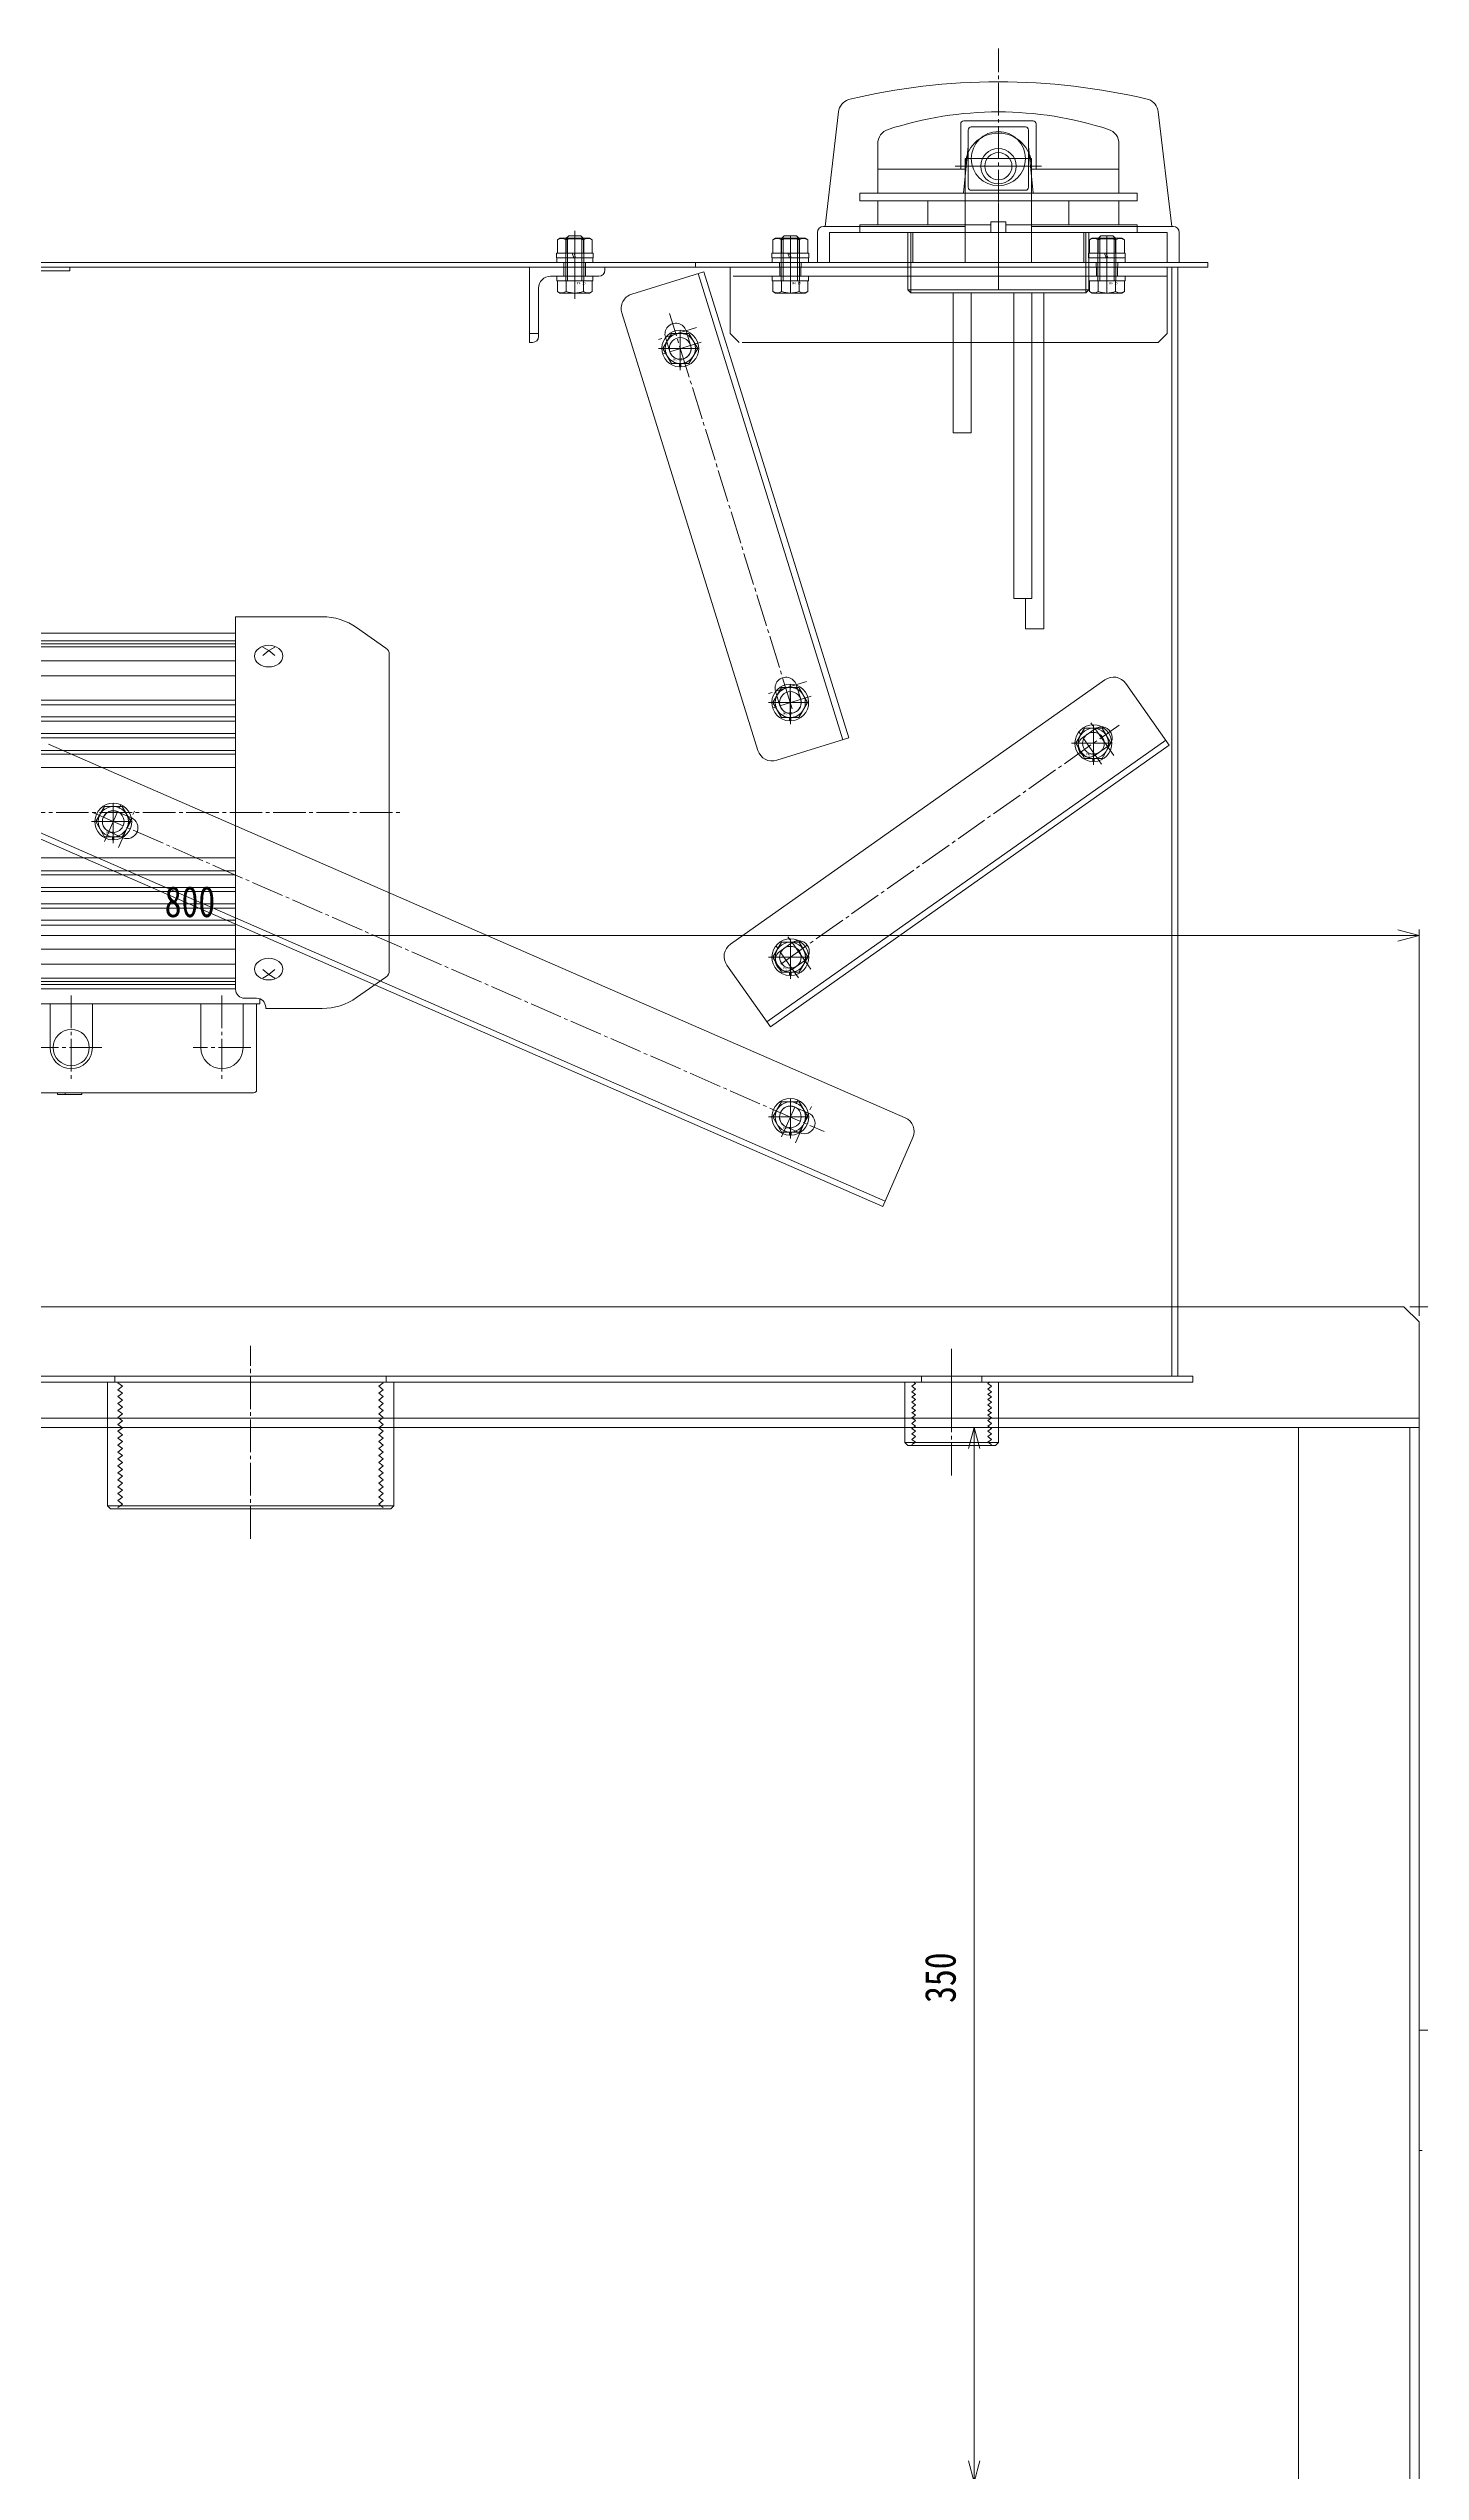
# Model space of a CAD drawing. Units: millimetres at full size. Extents: x -5218 to 5218, y -4308 to 3712.
# Drawn here: x -3867 to -3412, y -2407 to -1603 of the extents above; entities that cross this region are included whole.
import ezdxf
from ezdxf.enums import TextEntityAlignment as Align

# ---------------------------------------------------------------- set-up
doc = ezdxf.new("R2010")
doc.units = ezdxf.units.MM
doc.header["$LTSCALE"] = 1.2
doc.linetypes.add('CHAIN2', pattern=[12, 9, -1, 1, -1])
for name, color, linetype, lineweight in [('0-1_01_外形線', 134, 'Continuous', 9), ('0-2_03_かくれ線', 5, 'Continuous', 9), ('0-3_04_中心線', 4, 'CHAIN2', 9), ('0-4_02_細線', 6, 'Continuous', 9), ('0-7_0', 134, 'Continuous', 9), ('0-C_07_寸法線', 3, 'Continuous', 9)]:
    doc.layers.add(name, color=color, linetype=linetype, lineweight=lineweight)
doc.styles.add('ＭＳ ゴシック', font='')
doc.styles.get('ＭＳ ゴシック').set_extended_font_data('MS Gothic')

# ---------------------------------------------------------------- blocks, each defined once
blk = doc.blocks.new('GM-SHYF-RH 0.4kW、1／160、＊＊V、60Hza')
at = {"layer": '0-1_01_外形線'}
for p, q in [((60, 72), (-105, 72)), ((60, 71), (-105, 71)), ((-84, 65.886), (-86.5, 64.443)), ((-86.5, 61.556), (-86.5, 64.443)), ((-84, 65.886), (-81.5, 64.443)), ((-81.5, 64.443), (-81.5, 61.556)), ((40, 65.886), (37.5, 64.443)), ((37.5, 61.556), (37.5, 64.443)), ((40, 65.886), (42.5, 64.443)), ((42.5, 64.443), (42.5, 61.556)), ((-117, 60), (-117, -92)), ((-116, 60), (-116, -92)), ((-84, 60.113), (-86.5, 61.556)), ((-81.5, 61.556), (-84, 60.113)), ((-68.094, 62.5), (24.094, 62.5)), ((24.094, 60.5), (-68.094, 60.5)), ((40, 60.113), (37.5, 61.556)), ((42.5, 61.556), (40, 60.113)), ((71, -92), (71, 60)), ((72, -92), (72, 60)), ((-242.5, 49), (-271.194, 49)), ((-242.5, -16), (-242.5, 49)), ((-282.665, 45.383), (-292.391, 38.573)), ((-242.5, 43.5), (-145.5, 43.5)), ((-242.5, 41), (-145.5, 41)), ((-175.5, 43.5), (-145.5, 43.5)), ((-145.5, 43.483), (-119.948, 43.937)), ((-145.5, -16), (-145.5, 43.5)), ((-145.5, 43.5), (-145.5, -16)), ((-139.5, 39.5), (-139.5, 40.5)), ((-128.5, -72.739), (-128.5, 40.739)), ((-293.5, -16), (-293.5, 36.443)), ((-255.5, 38.916), (-253.5, 37.74)), ((-253.5, 37.74), (-255.5, 36.088)), ((-242.5, 40), (-145.5, 40)), ((-242.5, 39), (-145.5, 39)), ((-242.5, 34.316), (-145.5, 34.316)), ((-139.5, 39.5), (-139.5, 39.096)), ((-136.5, 36.096), (-131.5, 36.096)), ((-117, 19.446), (-117, 33.227)), ((-107.5, -64.322), (-107.5, 32.322)), ((-105.5, 32.322), (-105.5, -64.322)), ((60.5, -64.322), (60.5, 32.322)), ((62.5, 32.322), (62.5, -64.322)), ((-242.5, 29.366), (-145.5, 29.366)), ((-139.5, 26.185), (-139.5, -16)), ((-136.5, 29.185), (-131.5, 29.185)), ((-242.5, 21.319), (-145.5, 21.319)), ((-242.5, 19.715), (-145.5, 19.715)), ((-136.5, 23.001), (-131.5, 23.001)), ((5, 16.77), (5, 20.8)), ((-242.5, 15.751), (-145.5, 15.751)), ((-242.5, 14.283), (-145.5, 14.283)), ((-242.5, 10.192), (-145.5, 10.192)), ((-242.5, 8.83), (-145.5, 8.83)), ((-242.5, 4.64), (-145.5, 4.64)), ((-242.5, 3.373), (-145.5, 3.373)), ((-145.5, 4), (-139.5, 4)), ((-242.5, -1), (-145.5, -1)), ((-293.5, -16), (-293.5, -68.443)), ((-242.5, -16), (-242.5, -74.619)), ((-145.5, -16), (-145.5, -75.5)), ((-145.5, -75.5), (-145.5, -16)), ((-139.5, -58.185), (-139.5, -16)), ((-242.5, -31), (-145.5, -31)), ((-242.5, -35.373), (-145.5, -35.373)), ((-242.5, -36.639), (-145.5, -36.639)), ((-145.5, -36), (-139.5, -36)), ((-242.5, -40.83), (-145.5, -40.83)), ((-242.5, -42.192), (-145.5, -42.192)), ((-242.5, -46.282), (-145.5, -46.282)), ((-242.5, -47.751), (-145.5, -47.751)), ((-242.5, -51.714), (-145.5, -51.714)), ((-242.5, -53.319), (-145.5, -53.319)), ((-136.5, -55.001), (-131.5, -55.001)), ((-117, -51.446), (-117, -65.226)), ((-242.5, -61.366), (-145.5, -61.366)), ((-136.5, -61.185), (-131.5, -61.185)), ((-282.665, -77.383), (-292.391, -70.573)), ((-253.5, -69.74), (-255.5, -68.087)), ((-255.5, -70.916), (-253.5, -69.74)), ((-242.5, -66.315), (-145.5, -66.315)), ((-242.5, -71), (-145.5, -71)), ((-242.5, -72), (-145.5, -72)), ((-139.5, -71.5), (-139.5, -71.096)), ((-139.5, -71.5), (-139.5, -71.096)), ((-139.5, -71.5), (-139.5, -72.5)), ((-136.5, -68.096), (-131.5, -68.096)), ((-250.5, -79.5), (-250.5, -77.791)), ((-175.5, -79.5), (-250.5, -79.5)), ((-249.5, -77.619), (-245.5, -77.619)), ((-249.5, -108), (-249.5, -79.5)), ((-245, -79.5), (-245, -94)), ((-242.5, -73), (-145.5, -73)), ((-175.5, -74.5), (-242.5, -74.5)), ((-231, -79.5), (-231, -94)), ((-195, -79.5), (-195, -94)), ((-181, -79.5), (-181, -94)), ((-176.5, -108), (-176.5, -79.5)), ((-175.5, -79.5), (-175.5, -74.5)), ((-175.5, -75.5), (-145.5, -75.5)), ((-145.5, -75.482), (-119.948, -75.937)), ((-252.5, -81), (-271.194, -81)), ((-252.5, -81), (-252.5, -80.619)), ((-84, -92.113), (-86.5, -93.557)), ((-86.5, -96.444), (-86.5, -93.557)), ((-84, -97.887), (-86.5, -96.444)), ((-84, -92.113), (-81.5, -93.557)), ((-81.5, -96.444), (-84, -97.887)), ((-81.5, -93.557), (-81.5, -96.444)), ((-68.094, -92.5), (24.094, -92.5)), ((24.094, -94.5), (-68.094, -94.5)), ((40, -92.113), (37.5, -93.557)), ((37.5, -96.444), (37.5, -93.557)), ((40, -97.887), (37.5, -96.444)), ((40, -92.113), (42.5, -93.557)), ((42.5, -96.444), (40, -97.887)), ((42.5, -93.557), (42.5, -96.444)), ((-105, -103), (60, -103)), ((-105, -104), (60, -104)), ((-177.5, -109), (-248.5, -109)), ((-191.5, -109), (-191.5, -109.5)), ((-183.5, -109.5), (-191.5, -109.5)), ((-186, -109), (-186, -109.5)), ((-183.5, -109), (-183.5, -109.5))]:
    blk.add_line(p, q, dxfattribs=at)
for points in [[(-248.8, 35.924), (-248.89, 36.627), (-249.158, 37.303), (-249.592, 37.925), (-250.177, 38.472), (-250.889, 38.92), (-251.701, 39.253), (-252.583, 39.458), (-253.5, 39.527), (-254.417, 39.458), (-255.299, 39.253), (-256.111, 38.92), (-256.823, 38.472), (-257.408, 37.925), (-257.842, 37.303), (-258.11, 36.627), (-258.2, 35.924), (-258.11, 35.221), (-257.842, 34.545), (-257.408, 33.922), (-256.823, 33.376), (-256.111, 32.928), (-255.299, 32.595), (-254.417, 32.39), (-253.5, 32.32), (-252.583, 32.39), (-251.701, 32.595), (-250.889, 32.928), (-250.177, 33.376), (-249.592, 33.922), (-249.158, 34.545), (-248.89, 35.221)], [(-248.8, -67.923), (-248.89, -67.22), (-249.158, -66.544), (-249.592, -65.921), (-250.177, -65.375), (-250.889, -64.927), (-251.701, -64.594), (-252.583, -64.389), (-253.5, -64.32), (-254.417, -64.389), (-255.299, -64.594), (-256.111, -64.927), (-256.823, -65.375), (-257.408, -65.921), (-257.842, -66.544), (-258.11, -67.22), (-258.2, -67.923), (-258.11, -68.626), (-257.842, -69.302), (-257.408, -69.925), (-256.823, -70.471), (-256.111, -70.919), (-255.299, -71.252), (-254.417, -71.457), (-253.5, -71.527), (-252.583, -71.457), (-251.701, -71.252), (-250.889, -70.919), (-250.177, -70.471), (-249.592, -69.925), (-249.158, -69.302), (-248.89, -68.626)]]:
    blk.add_lwpolyline(points, close=True, dxfattribs=at)
for points in [[(-251.5, 38.916), (-253.5, 37.74), (-251.5, 36.088)], [(-5, 16.77), (-5, 20.8), (5, 20.8)], [(-251.5, -70.916), (-253.5, -69.74), (-251.5, -68.087)]]:
    blk.add_lwpolyline(points, dxfattribs=at)
for centre, radius in [((-102, 57), 10), ((-84, 63), 5.5), ((-84, 63), 5), ((40, 63), 5.5), ((40, 63), 5), ((57, 57), 10), ((-102, 57), 7), ((57, 57), 7), ((0, 0), 47.5), ((0, 0), 24), ((-102, -89), 10), ((57, -89), 10), ((-188, -94), 6), ((-102, -89), 7), ((57, -89), 7), ((-84, -95), 5.5), ((-84, -95), 5), ((40, -95), 5.5), ((40, -95), 5)]:
    blk.add_circle(centre, radius, dxfattribs=at)
for centre, radius, start, end in [((-105, 60), 12, 90, 180), ((-105, 60), 11, 90, 180), ((60, 60), 12, 0, 90), ((60, 60), 11, 0, 90), ((-84, 63), 13.5, 269.62489, 339.3338), ((-84, 63), 11.5, 269.62489, 339.3338), ((-68.094, 57), 5.5, 90, 159.3338), ((-68.094, 57), 3.5, 90, 159.3338), ((24.094, 57), 5.5, 20.6662, 90), ((24.094, 57), 3.5, 20.6662, 90), ((40, 63), 13.5, 200.6662, 266.95528), ((40, 63), 11.5, 200.6662, 266.95528), ((-271.194, 29), 20, 90, 125), ((-102, 57), 15.5, 279.2069, 328.41203), ((-84.111, 46), 5.5, 89.62489, 148.41203), ((-84.111, 46), 3.5, 89.62489, 148.41203), ((39.097, 46.024), 3.5, 31.5123, 86.95528), ((39.097, 46.024), 5.5, 31.5123, 86.95528), ((57, 57), 15.5, 211.5123, 260.7931), ((-142.5, 40.5), 3, 0, 90), ((-131.5, 40.739), 3, 0, 90.98117), ((-120, 46.937), 3, 271, 0), ((-98, 32.322), 9.5, 99.2069, 180), ((-102, 57), 17.5, 279.2069, 328.41203), ((57, 57), 17.5, 211.5123, 260.7931), ((53, 32.322), 9.5, 0, 80.7931), ((-290.9, 36.443), 2.6, 125, 180), ((-136.5, 39.096), 3, 180, 270), ((-131.5, 33.096), 3, 0, 90), ((-98, 32.322), 7.5, 99.2069, 180), ((53, 32.322), 7.5, 0, 80.7931), ((-136.5, 26.185), 3, 90, 180), ((-131.5, 26.185), 3, 0, 90), ((-136.5, 20.001), 3, 90, 180), ((0, 0), 17.5, 106.60155, 73.39845), ((-136.5, -52.001), 3, 180, 270), ((-136.5, -58.185), 3, 180, 270), ((-131.5, -58.185), 3, 270, 0), ((-98, -64.322), 9.5, 180, 260.7931), ((-98, -64.322), 7.5, 180, 260.7931), ((53, -64.322), 7.5, 279.2069, 0), ((53, -64.322), 9.5, 279.2069, 0), ((-290.9, -68.443), 2.6, 180, 235), ((-136.5, -71.096), 3, 90, 180), ((-131.5, -65.096), 3, 270, 0), ((-102, -89), 17.5, 31.58598, 80.7931), ((57, -89), 17.5, 99.2069, 148.48976), ((-271.194, -61), 20, 235, 270), ((-249.5, -80.619), 3, 90, 180), ((-245.5, -74.619), 3, 270, 0), ((-142.5, -72.5), 3, 270, 0), ((-131.5, -72.739), 3, 269.01883, 0), ((-120, -78.937), 3, 0, 89), ((-102, -89), 15.5, 31.58598, 80.7931), ((-84.111, -78.001), 3.5, 211.58598, 270.37383), ((39.096, -78.024), 3.5, 273.04605, 328.48976), ((57, -89), 15.5, 99.2069, 148.48976), ((-84.111, -78.001), 5.5, 211.58598, 270.37383), ((-84, -95), 13.5, 20.66844, 90.37383), ((-84, -95), 11.5, 20.66844, 90.37383), ((40, -95), 13.5, 93.04605, 159.33156), ((40, -95), 11.5, 93.04605, 159.33156), ((39.096, -78.024), 5.5, 273.04605, 328.48976), ((-238, -94), 7, 180, 0), ((-188, -94), 7, 180, 0), ((-105, -92), 12, 180, 270), ((-105, -92), 11, 180, 270), ((-68.094, -89), 5.5, 200.66844, 270), ((-68.094, -89), 3.5, 200.66844, 270), ((24.094, -89), 3.5, 270, 339.33156), ((24.094, -89), 5.5, 270, 339.33156), ((60, -92), 11, 270, 0), ((60, -92), 12, 270, 0), ((-248.5, -108), 1, 180, 270), ((-177.5, -108), 1, 270, 0)]:
    blk.add_arc(centre, radius, start, end, dxfattribs=at)
at = {"layer": '0-3_04_中心線'}
for p, q in [((-102, 69.465), (-102, 44.535)), ((-84, 70.384), (-84, 55.615)), ((0, 65.361), (0, -65.361)), ((40, 70.384), (40, 55.615)), ((57, 69.465), (57, 44.535)), ((-89.535, 57), (-114.465, 57)), ((-76.615, 63), (-91.385, 63)), ((47.385, 63), (32.615, 63)), ((69.465, 57), (44.535, 57)), ((65.361, 0), (-65.361, 0)), ((-96.56, -16), (-297.811, -16)), ((-238, -76.716), (-238, -104.695)), ((-188, -76.716), (-188, -104.695)), ((-102, -76.535), (-102, -101.465)), ((57, -76.535), (57, -101.465)), ((-84, -87.615), (-84, -102.385)), ((40, -87.615), (40, -102.385)), ((-247.595, -94), (-228.405, -94)), ((-198.187, -94), (-177.813, -94)), ((-89.535, -89), (-114.465, -89)), ((-76.615, -95), (-91.385, -95)), ((47.385, -95), (32.615, -95)), ((69.465, -89), (44.535, -89))]:
    blk.add_line(p, q, dxfattribs=at)
blk = doc.blocks.new('_Open30')
at = {"layer": '0-C_07_寸法線'}
blk.add_line((0, 0), (-1, 0), dxfattribs=at)
blk.add_lwpolyline([(-1, 0.2679), (0, 0), (-1, -0.2679)], dxfattribs=at)

msp = doc.modelspace()

# ---------------------------------------------------------------- linework, layer by layer
at = {"layer": '0-1_01_外形線'}
for p, q in [((-3609.584, -1661.812), (-3605.084, -1623.812)), ((-3494.584, -1661.812), (-3499.084, -1623.812)), ((-3562.084, -1629.812), (-3562.084, -1648.812)), ((-3543.084, -1628.812), (-3561.084, -1628.812)), ((-3542.084, -1629.812), (-3542.084, -1648.812)), ((-3560.729, -1641.812), (-3543.584, -1641.812)), ((-3563.084, -1650.812), (-3541.084, -1650.812)), ((-3563.084, -1653.312), (-3541.084, -1653.312)), ((-3543.084, -1649.812), (-3561.084, -1649.812)), ((-3612.084, -1673.812), (-3612.084, -1663.812)), ((-3563.084, -1661.812), (-3610.084, -1661.812)), ((-3563.084, -1661.312), (-3554.584, -1661.312)), ((-3554.584, -1660.312), (-3554.584, -1663.812)), ((-3549.584, -1661.312), (-3541.084, -1661.312)), ((-3541.084, -1661.812), (-3494.084, -1661.812)), ((-3492.084, -1673.812), (-3492.084, -1663.812)), ((-3693.429, -1670.712), (-3698.683, -1670.712)), ((-3698.683, -1670.712), (-3698.683, -1672.212)), ((-3692.883, -1672.212), (-3698.683, -1672.212)), ((-3698.583, -1672.212), (-3686.584, -1672.212)), ((-3698.583, -1672.212), (-3698.583, -1673.812)), ((-3686.81, -1670.712), (-3698.357, -1670.712)), ((-3687.684, -1665.712), (-3697.483, -1665.712)), ((-3695.47, -1670.712), (-3695.47, -1666.217)), ((-3695.383, -1665.712), (-3694.583, -1664.912)), ((-3694.583, -1664.912), (-3690.583, -1664.912)), ((-3692.883, -1672.212), (-3693.429, -1670.712)), ((-3686.484, -1670.712), (-3692.829, -1670.712)), ((-3692.283, -1672.212), (-3692.829, -1670.712)), ((-3692.583, -1665.812), (-3692.583, -1670.812)), ((-3692.583, -1670.712), (-3692.583, -1672.212)), ((-3686.484, -1672.212), (-3692.283, -1672.212)), ((-3689.783, -1665.712), (-3690.583, -1664.912)), ((-3689.697, -1670.812), (-3689.697, -1666.317)), ((-3686.81, -1666.217), (-3687.684, -1665.712)), ((-3686.81, -1670.712), (-3686.81, -1666.217)), ((-3686.584, -1672.212), (-3686.584, -1673.812)), ((-3686.484, -1672.212), (-3686.484, -1670.712)), ((-3621.93, -1670.712), (-3627.184, -1670.712)), ((-3627.184, -1670.712), (-3627.184, -1672.212)), ((-3621.384, -1672.212), (-3627.184, -1672.212)), ((-3627.084, -1672.212), (-3615.084, -1672.212)), ((-3627.084, -1672.212), (-3627.084, -1673.812)), ((-3615.31, -1670.712), (-3626.857, -1670.712)), ((-3616.184, -1665.712), (-3625.984, -1665.712)), ((-3623.97, -1670.712), (-3623.97, -1666.217)), ((-3623.884, -1665.712), (-3623.084, -1664.912)), ((-3623.084, -1664.912), (-3619.084, -1664.912)), ((-3621.384, -1672.212), (-3621.93, -1670.712)), ((-3614.984, -1670.712), (-3621.33, -1670.712)), ((-3620.784, -1672.212), (-3621.33, -1670.712)), ((-3621.084, -1665.812), (-3621.084, -1670.812)), ((-3621.084, -1670.712), (-3621.084, -1672.212)), ((-3614.984, -1672.212), (-3620.784, -1672.212)), ((-3618.284, -1665.712), (-3619.084, -1664.912)), ((-3618.197, -1670.812), (-3618.197, -1666.317)), ((-3615.31, -1666.217), (-3616.184, -1665.712)), ((-3615.31, -1670.712), (-3615.31, -1666.217)), ((-3615.084, -1672.212), (-3615.084, -1673.812)), ((-3614.984, -1672.212), (-3614.984, -1670.712)), ((-3516.93, -1670.712), (-3522.184, -1670.712)), ((-3522.184, -1670.712), (-3522.184, -1672.212)), ((-3516.384, -1672.212), (-3522.184, -1672.212)), ((-3522.084, -1672.212), (-3510.084, -1672.212)), ((-3522.084, -1672.212), (-3522.084, -1673.812)), ((-3510.31, -1670.712), (-3521.857, -1670.712)), ((-3511.184, -1665.712), (-3520.984, -1665.712)), ((-3518.97, -1670.712), (-3518.97, -1666.217)), ((-3518.884, -1665.712), (-3518.084, -1664.912)), ((-3518.084, -1664.912), (-3514.084, -1664.912)), ((-3516.384, -1672.212), (-3516.93, -1670.712)), ((-3509.984, -1670.712), (-3516.33, -1670.712)), ((-3515.784, -1672.212), (-3516.33, -1670.712)), ((-3516.084, -1665.812), (-3516.084, -1670.812)), ((-3516.084, -1670.712), (-3516.084, -1672.212)), ((-3509.984, -1672.212), (-3515.784, -1672.212)), ((-3513.284, -1665.712), (-3514.084, -1664.912)), ((-3513.197, -1670.812), (-3513.197, -1666.317)), ((-3510.31, -1666.217), (-3511.184, -1665.712)), ((-3510.31, -1670.712), (-3510.31, -1666.217)), ((-3510.084, -1672.212), (-3510.084, -1673.812)), ((-3509.984, -1672.212), (-3509.984, -1670.712)), ((-3887.583, -1675.312), (-3492.584, -1675.312)), ((-3698.583, -1673.812), (-3686.584, -1673.812)), ((-3627.084, -1673.812), (-3615.084, -1673.812)), ((-3492.084, -1673.812), (-3612.084, -1673.812)), ((-3522.084, -1673.812), (-3510.084, -1673.812)), ((-3492.584, -1675.312), (-3492.584, -2020.312)), ((-3660.47, -1697.312), (-3663.357, -1702.312)), ((-3654.697, -1697.312), (-3660.47, -1697.312)), ((-3651.81, -1702.312), (-3654.697, -1697.312)), ((-3654.697, -1707.312), (-3651.81, -1702.312)), ((-3657.809, -1707.312), (-3657.809, -1708.408)), ((-3657.359, -1707.312), (-3657.359, -1708.408)), ((-3624.003, -1814.782), (-3626.89, -1819.782)), ((-3618.23, -1814.782), (-3624.003, -1814.782)), ((-3615.343, -1819.782), (-3618.23, -1814.782)), ((-3621.341, -1824.782), (-3621.341, -1825.878)), ((-3620.891, -1824.782), (-3620.891, -1825.878)), ((-3618.23, -1824.782), (-3615.343, -1819.782)), ((-3523.47, -1828.312), (-3526.357, -1833.312)), ((-3517.697, -1828.312), (-3523.47, -1828.312)), ((-3514.81, -1833.312), (-3517.697, -1828.312)), ((-3520.809, -1838.312), (-3520.809, -1839.408)), ((-3520.359, -1838.312), (-3520.359, -1839.408)), ((-3517.697, -1838.312), (-3514.81, -1833.312)), ((-3623.97, -1899.312), (-3626.857, -1904.312)), ((-3618.197, -1899.312), (-3623.97, -1899.312)), ((-3615.31, -1904.312), (-3618.197, -1899.312)), ((-3618.197, -1909.312), (-3615.31, -1904.312)), ((-3621.309, -1909.312), (-3621.309, -1910.408)), ((-3620.859, -1909.312), (-3620.859, -1910.408)), ((-3623.97, -1952.312), (-3626.857, -1957.312)), ((-3618.197, -1952.312), (-3623.97, -1952.312)), ((-3615.31, -1957.312), (-3618.197, -1952.312)), ((-3618.197, -1962.312), (-3615.31, -1957.312)), ((-3621.309, -1962.312), (-3621.309, -1963.408)), ((-3620.859, -1962.312), (-3620.859, -1963.408))]:
    msp.add_line(p, q, dxfattribs=at)
for points in [[(-3554.584, -1660.312), (-3549.584, -1660.312), (-3549.584, -1663.812)], [(-3698.357, -1670.712), (-3698.357, -1666.217), (-3697.483, -1665.712)], [(-3626.857, -1670.712), (-3626.857, -1666.217), (-3625.984, -1665.712)], [(-3521.857, -1670.712), (-3521.857, -1666.217), (-3520.984, -1665.712)], [(-4214.583, -1673.812), (-3652.584, -1673.812), (-3652.584, -1675.312), (-4214.583, -1675.312)], [(-3663.357, -1702.312), (-3660.47, -1707.312), (-3654.697, -1707.312)], [(-3626.89, -1819.782), (-3624.003, -1824.782), (-3618.23, -1824.782)], [(-3526.357, -1833.312), (-3523.47, -1838.312), (-3517.697, -1838.312)], [(-3626.857, -1904.312), (-3623.97, -1909.312), (-3618.197, -1909.312)], [(-3626.857, -1957.312), (-3623.97, -1962.312), (-3618.197, -1962.312)], [(-3452.584, -3220.311), (-3452.584, -2060.312), (-3412.584, -2060.312), (-3412.584, -3220.311)], [(-3411.584, -2300.312), (-3412.584, -2300.312), (-3412.584, -2260.312), (-3372.584, -2260.312)]]:
    msp.add_lwpolyline(points, dxfattribs=at)
for points in [[(-3652.584, -1673.812), (-3482.584, -1673.812), (-3482.584, -1675.312), (-3652.584, -1675.312)], [(-4207.583, -2020.312), (-3417.584, -2020.312), (-3412.584, -2025.312), (-3412.584, -2060.312), (-4212.583, -2060.312), (-4212.583, -2025.312)]]:
    msp.add_lwpolyline(points, close=True, dxfattribs=at)
for centre, radius in [((-3552.084, -1639.312), 9), ((-3552.084, -1641.812), 5.866), ((-3552.084, -1641.812), 4.5), ((-3657.584, -1702.312), 5), ((-3621.116, -1819.782), 5), ((-3520.584, -1833.312), 5), ((-3621.084, -1904.312), 5), ((-3621.084, -1957.312), 5)]:
    msp.add_circle(centre, radius, dxfattribs=at)
for centre, radius, start, end in [((-3552.019, -1828.247), 214.424, 76.60036, 103.43499), ((-3600.117, -1624.385), 5, 110.14987, 173.41806), ((-3504.051, -1624.355), 5, 6.58194, 69.85013), ((-3561.084, -1629.812), 1, 90, 180), ((-3543.084, -1629.812), 1, 0, 90), ((-3561.084, -1648.812), 1, 180, 270), ((-3543.084, -1648.812), 1, 270, 0), ((-3610.084, -1663.812), 2, 90, 180), ((-3494.084, -1663.812), 2, 0, 90), ((-3696.914, -1668.717), 2.887, 60.00001, 119.99999), ((-3692.583, -1674.226), 8.514, 70.18087, 109.81913), ((-3688.253, -1668.717), 2.887, 60.00001, 119.99999), ((-3625.414, -1668.717), 2.887, 60.00001, 119.99999), ((-3621.084, -1674.226), 8.514, 70.18087, 109.81913), ((-3616.753, -1668.717), 2.887, 60.00001, 119.99999), ((-3520.414, -1668.717), 2.887, 60.00001, 119.99999), ((-3516.084, -1674.226), 8.514, 70.18087, 109.81913), ((-3511.754, -1668.717), 2.887, 60.00001, 119.99999), ((-3657.584, -1702.312), 6.1, 272.11385, 267.88615), ((-3657.584, -1702.312), 6, 267.88615, 272.1491), ((-3621.116, -1819.782), 6.1, 272.11385, 267.88615), ((-3621.116, -1819.782), 6, 267.88615, 272.1491), ((-3520.584, -1833.312), 6.1, 272.11385, 267.88615), ((-3520.584, -1833.312), 6, 267.88615, 272.1491), ((-3621.084, -1904.312), 6.1, 272.11385, 267.88615), ((-3621.084, -1904.312), 6, 267.88615, 272.1491), ((-3621.084, -1957.312), 6.1, 272.11385, 267.88615), ((-3621.084, -1957.312), 6, 267.88615, 272.1491)]:
    msp.add_arc(centre, radius, start, end, dxfattribs=at)
at = {"layer": '0-2_03_かくれ線'}
for p, q in [((-3564.584, -1627.812), (-3564.584, -1642.812)), ((-3540.584, -1626.812), (-3563.584, -1626.812)), ((-3539.584, -1627.812), (-3539.584, -1642.812)), ((-3592.084, -1634.38), (-3592.084, -1650.812)), ((-3562.084, -1635.201), (-3563.614, -1650.812)), ((-3541.084, -1639.312), (-3563.084, -1639.312)), ((-3542.084, -1635.201), (-3540.553, -1650.812)), ((-3512.084, -1634.38), (-3512.084, -1650.812)), ((-3562.83, -1642.812), (-3592.084, -1642.812)), ((-3537.758, -1641.851), (-3566.409, -1641.851)), ((-3563.084, -1641.812), (-3563.084, -1673.812)), ((-3512.084, -1642.812), (-3541.337, -1642.812)), ((-3541.084, -1641.812), (-3541.084, -1673.812)), ((-3506.084, -1650.812), (-3598.084, -1650.812)), ((-3598.084, -1650.812), (-3598.084, -1653.312)), ((-3598.084, -1653.312), (-3506.084, -1653.312)), ((-3592.084, -1653.312), (-3592.084, -1661.312)), ((-3575.454, -1653.312), (-3575.454, -1661.312)), ((-3552.084, -1653.941), (-3552.084, -1681.348)), ((-3528.714, -1653.312), (-3528.714, -1661.312)), ((-3512.084, -1653.312), (-3512.084, -1661.312)), ((-3506.084, -1653.312), (-3506.084, -1650.812)), ((-3608.084, -1663.812), (-3496.084, -1663.812)), ((-3608.084, -1663.812), (-3608.084, -1673.812)), ((-3598.084, -1661.312), (-3563.084, -1661.312)), ((-3598.084, -1663.812), (-3598.084, -1661.312)), ((-3506.084, -1663.812), (-3598.084, -1663.812)), ((-3581.084, -1663.812), (-3581.084, -1683.812)), ((-3580.412, -1663.812), (-3580.412, -1673.812)), ((-3541.084, -1661.312), (-3506.084, -1661.312)), ((-3523.755, -1663.812), (-3523.755, -1673.812)), ((-3523.084, -1663.812), (-3523.084, -1683.812)), ((-3522.084, -1663.812), (-3522.084, -1682.812)), ((-3506.084, -1661.312), (-3506.084, -1663.812)), ((-3496.084, -1663.812), (-3496.084, -1673.812)), ((-3695.583, -1665.912), (-3695.383, -1665.712)), ((-3695.583, -1665.912), (-3689.583, -1665.912)), ((-3695.583, -1679.912), (-3695.583, -1665.912)), ((-3694.983, -1679.912), (-3694.983, -1665.712)), ((-3692.583, -1683.312), (-3692.583, -1670.312)), ((-3690.183, -1679.912), (-3690.183, -1665.712)), ((-3689.583, -1665.912), (-3689.783, -1665.712)), ((-3689.583, -1679.912), (-3689.583, -1665.912)), ((-3624.084, -1665.912), (-3623.884, -1665.712)), ((-3624.084, -1665.912), (-3618.084, -1665.912)), ((-3624.084, -1679.912), (-3624.084, -1665.912)), ((-3623.484, -1679.912), (-3623.484, -1665.712)), ((-3618.684, -1679.912), (-3618.684, -1665.712)), ((-3618.084, -1665.912), (-3618.284, -1665.712)), ((-3618.084, -1679.912), (-3618.084, -1665.912)), ((-3519.084, -1665.912), (-3518.884, -1665.712)), ((-3519.084, -1665.912), (-3513.084, -1665.912)), ((-3519.084, -1679.912), (-3519.084, -1665.912)), ((-3518.484, -1679.912), (-3518.484, -1665.712)), ((-3513.684, -1679.912), (-3513.684, -1665.712)), ((-3513.084, -1665.912), (-3513.284, -1665.712)), ((-3513.084, -1679.912), (-3513.084, -1665.912)), ((-3707.583, -1675.312), (-3707.583, -1700.312)), ((-3707.583, -1675.312), (-3682.584, -1675.312)), ((-3700.583, -1678.312), (-3684.584, -1678.312)), ((-3698.583, -1678.312), (-3686.584, -1678.312)), ((-3698.583, -1678.312), (-3698.583, -1679.912)), ((-3698.583, -1679.912), (-3686.584, -1679.912)), ((-3698.357, -1679.912), (-3698.357, -1683.408)), ((-3698.357, -1679.912), (-3686.81, -1679.912)), ((-3696.183, -1675.812), (-3696.183, -1673.812)), ((-3696.183, -1675.312), (-3696.183, -1673.812)), ((-3696.183, -1675.312), (-3696.183, -1673.812)), ((-3696.183, -1673.812), (-3696.183, -1675.312)), ((-3696.183, -1678.312), (-3696.183, -1675.312)), ((-3696.183, -1675.312), (-3696.183, -1678.312)), ((-3695.47, -1679.912), (-3695.47, -1683.408)), ((-3689.697, -1679.912), (-3689.697, -1683.408)), ((-3688.983, -1675.812), (-3688.983, -1673.812)), ((-3688.983, -1675.312), (-3688.983, -1673.812)), ((-3688.983, -1675.312), (-3688.983, -1673.812)), ((-3688.983, -1673.812), (-3688.983, -1675.312)), ((-3688.983, -1678.312), (-3688.983, -1675.312)), ((-3688.983, -1675.312), (-3688.983, -1678.312)), ((-3686.81, -1679.912), (-3686.81, -1683.408)), ((-3686.584, -1678.312), (-3686.584, -1679.912)), ((-3682.584, -1675.312), (-3682.584, -1676.312)), ((-3673.662, -1684.271), (-3649.788, -1676.852)), ((-3651.698, -1677.446), (-3603.624, -1832.148)), ((-3649.788, -1676.852), (-3601.715, -1831.555)), ((-3641.084, -1675.312), (-3641.084, -1697.312)), ((-3640.084, -1675.312), (-3496.084, -1675.312)), ((-3640.084, -1678.312), (-3496.084, -1678.312)), ((-3627.084, -1678.312), (-3615.084, -1678.312)), ((-3627.084, -1678.312), (-3627.084, -1679.912)), ((-3627.084, -1679.912), (-3615.084, -1679.912)), ((-3626.857, -1679.912), (-3626.857, -1683.408)), ((-3626.857, -1679.912), (-3615.31, -1679.912)), ((-3624.684, -1673.812), (-3624.684, -1675.312)), ((-3624.584, -1678.312), (-3624.584, -1675.312)), ((-3623.97, -1679.912), (-3623.97, -1683.408)), ((-3618.197, -1679.912), (-3618.197, -1683.408)), ((-3617.584, -1678.312), (-3617.584, -1675.312)), ((-3617.484, -1673.812), (-3617.484, -1675.312)), ((-3615.31, -1679.912), (-3615.31, -1683.408)), ((-3615.084, -1678.312), (-3615.084, -1679.912)), ((-3582.084, -1673.812), (-3582.084, -1675.312)), ((-3522.084, -1673.812), (-3522.084, -1675.312)), ((-3522.084, -1678.312), (-3510.084, -1678.312)), ((-3522.084, -1678.312), (-3522.084, -1679.912)), ((-3522.084, -1679.912), (-3510.084, -1679.912)), ((-3521.857, -1679.912), (-3521.857, -1683.408)), ((-3521.857, -1679.912), (-3510.31, -1679.912)), ((-3519.684, -1673.812), (-3519.684, -1675.312)), ((-3519.584, -1678.312), (-3519.584, -1675.312)), ((-3518.97, -1679.912), (-3518.97, -1683.408)), ((-3513.197, -1679.912), (-3513.197, -1683.408)), ((-3512.584, -1678.312), (-3512.584, -1675.312)), ((-3512.484, -1673.812), (-3512.484, -1675.312)), ((-3510.31, -1679.912), (-3510.31, -1683.408)), ((-3510.084, -1678.312), (-3510.084, -1679.912)), ((-3496.084, -1697.312), (-3496.084, -1675.312)), ((-3494.584, -1675.312), (-3494.584, -2043.312)), ((-3704.583, -1682.312), (-3704.583, -1698.312)), ((-3698.357, -1683.408), (-3697.483, -1683.912)), ((-3697.483, -1683.912), (-3687.684, -1683.912)), ((-3686.81, -1683.408), (-3687.684, -1683.912)), ((-3626.857, -1683.408), (-3625.984, -1683.912)), ((-3625.984, -1683.912), (-3616.184, -1683.912)), ((-3615.31, -1683.408), (-3616.184, -1683.912)), ((-3582.084, -1682.812), (-3522.084, -1682.812)), ((-3567.104, -1683.812), (-3567.104, -1730.312)), ((-3561.104, -1683.812), (-3561.104, -1730.312)), ((-3546.991, -1683.812), (-3546.991, -1785.312)), ((-3540.991, -1683.812), (-3540.991, -1785.312)), ((-3537.063, -1683.812), (-3537.063, -1795.312)), ((-3521.857, -1683.408), (-3520.984, -1683.912)), ((-3520.984, -1683.912), (-3511.184, -1683.912)), ((-3510.31, -1683.408), (-3511.184, -1683.912)), ((-3631.847, -1835.682), (-3676.953, -1690.529)), ((-3654.146, -1701.244), (-3655.629, -1696.469)), ((-3704.583, -1697.312), (-3707.583, -1697.312)), ((-3707.583, -1700.312), (-3706.583, -1700.312)), ((-3662.505, -1698.606), (-3661.021, -1703.381)), ((-3641.084, -1697.312), (-3638.084, -1700.312)), ((-3637.084, -1700.312), (-3499.084, -1700.312)), ((-3496.084, -1697.312), (-3499.084, -1700.312)), ((-3567.104, -1730.312), (-3561.104, -1730.312)), ((-3546.991, -1785.312), (-3540.991, -1785.312)), ((-3543.063, -1785.312), (-3543.063, -1795.312)), ((-3543.063, -1795.312), (-3537.063, -1795.312)), ((-3640.939, -1899.974), (-3516.794, -1812.269)), ((-3626.005, -1816.065), (-3624.521, -1820.84)), ((-3617.646, -1818.703), (-3619.129, -1813.929)), ((-3509.825, -1813.468), (-3495.4, -1833.887)), ((-3496.554, -1832.253), (-3628.867, -1925.727)), ((-3601.715, -1831.555), (-3625.588, -1838.973)), ((-3520.017, -1828.504), (-3524.101, -1831.389)), ((-3867.125, -1833.564), (-3583.006, -1957.564)), ((-3495.4, -1833.887), (-3627.713, -1927.361)), ((-3519.947, -1837.27), (-3515.863, -1834.385)), ((-3589.623, -1985.227), (-3882.908, -1857.227)), ((-3848.517, -1854.312), (-3851.403, -1859.312)), ((-3842.743, -1854.312), (-3848.517, -1854.312)), ((-3839.621, -1858.044), (-3844.203, -1856.044)), ((-3839.856, -1859.312), (-3842.743, -1854.312)), ((-3847.083, -1862.643), (-3842.501, -1864.643)), ((-3845.855, -1864.312), (-3845.855, -1865.408)), ((-3845.405, -1864.312), (-3845.405, -1865.408)), ((-3842.743, -1864.312), (-3839.856, -1859.312)), ((-3620.477, -1899.475), (-3624.56, -1902.36)), ((-3620.406, -1908.241), (-3616.322, -1905.356)), ((-3627.713, -1927.361), (-3642.138, -1906.942)), ((-3622.524, -1960.611), (-3617.941, -1962.611)), ((-3615.061, -1956.013), (-3619.644, -1954.013)), ((-3492.584, -2020.312), (-3492.584, -2043.312)), ((-3847.583, -2045.312), (-3752.583, -2045.312)), ((-3847.583, -2045.312), (-3847.583, -2060.312)), ((-3845.083, -2045.312), (-3845.083, -2043.312)), ((-3755.083, -2045.312), (-3755.083, -2043.312)), ((-3752.583, -2045.312), (-3752.583, -2060.312)), ((-3583.084, -2045.312), (-3552.084, -2045.312)), ((-3583.084, -2045.312), (-3583.084, -2060.312)), ((-3577.584, -2045.312), (-3577.584, -2043.312)), ((-3557.584, -2045.312), (-3557.584, -2043.312)), ((-3552.084, -2045.312), (-3552.084, -2060.312)), ((-3412.584, -2057.312), (-4212.583, -2057.312)), ((-3415.584, -2060.312), (-3415.584, -3410.311))]:
    msp.add_line(p, q, dxfattribs=at)
for points in [[(-3582.084, -1663.812), (-3582.084, -1682.812), (-3581.084, -1683.812)], [(-3608.084, -1673.812), (-3603.084, -1673.812), (-3496.084, -1673.812)], [(-3581.084, -1683.812), (-3523.084, -1683.812), (-3522.084, -1682.812)], [(-3580.423, -1964.147), (-3590.423, -1987.06), (-3883.708, -1859.06), (-3873.708, -1836.147)], [(-3851.403, -1859.312), (-3848.517, -1864.312), (-3842.743, -1864.312)], [(-3887.583, -2020.312), (-3887.583, -2043.312), (-3492.584, -2043.312), (-3492.584, -2020.312)], [(-3844.083, -2086.912), (-3842.583, -2085.762), (-3844.083, -2084.612), (-3842.583, -2083.462), (-3844.083, -2082.312), (-3842.583, -2081.162), (-3844.083, -2080.012), (-3842.583, -2078.862), (-3844.083, -2077.712), (-3842.583, -2076.562), (-3844.083, -2075.412), (-3842.583, -2074.262), (-3844.083, -2073.112), (-3842.583, -2071.962), (-3844.083, -2070.812), (-3842.583, -2069.662), (-3844.083, -2068.512), (-3842.583, -2067.362), (-3844.083, -2066.212), (-3842.583, -2065.062), (-3844.083, -2063.912), (-3842.583, -2062.762), (-3844.083, -2061.612), (-3842.583, -2060.462), (-3844.083, -2059.312), (-3842.583, -2058.162), (-3844.083, -2057.012), (-3842.583, -2055.862), (-3844.083, -2054.712), (-3842.583, -2053.562), (-3844.083, -2052.412), (-3842.583, -2051.262), (-3844.083, -2050.112), (-3842.583, -2048.962), (-3844.083, -2047.812), (-3842.583, -2046.662), (-3844.083, -2045.512)], [(-3756.083, -2086.912), (-3757.583, -2085.762), (-3756.083, -2084.612), (-3757.583, -2083.462), (-3756.083, -2082.312), (-3757.583, -2081.162), (-3756.083, -2080.012), (-3757.583, -2078.862), (-3756.083, -2077.712), (-3757.583, -2076.562), (-3756.083, -2075.412), (-3757.583, -2074.262), (-3756.083, -2073.112), (-3757.583, -2071.962), (-3756.083, -2070.812), (-3757.583, -2069.662), (-3756.083, -2068.512), (-3757.583, -2067.362), (-3756.083, -2066.212), (-3757.583, -2065.062), (-3756.083, -2063.912), (-3757.583, -2062.762), (-3756.083, -2061.612), (-3757.583, -2060.462), (-3756.083, -2059.312), (-3757.583, -2058.162), (-3756.083, -2057.012), (-3757.583, -2055.862), (-3756.083, -2054.712), (-3757.583, -2053.562), (-3756.083, -2052.412), (-3757.583, -2051.262), (-3756.083, -2050.112), (-3757.583, -2048.962), (-3756.083, -2047.812), (-3757.583, -2046.662), (-3756.083, -2045.512)], [(-3580.784, -2055.49), (-3579.584, -2054.69), (-3580.784, -2053.79), (-3579.584, -2052.89), (-3580.784, -2051.99), (-3579.584, -2051.09), (-3580.784, -2050.19), (-3579.584, -2049.39), (-3580.784, -2048.49), (-3579.584, -2047.59), (-3580.784, -2046.69), (-3579.584, -2045.79), (-3580.184, -2045.34)], [(-3554.384, -2055.49), (-3555.584, -2054.69), (-3554.384, -2053.79), (-3555.584, -2052.89), (-3554.384, -2051.99), (-3555.584, -2051.09), (-3554.384, -2050.19), (-3555.584, -2049.39), (-3554.384, -2048.49), (-3555.584, -2047.59), (-3554.384, -2046.69), (-3555.584, -2045.79), (-3554.984, -2045.34)], [(-3580.784, -2065.989), (-3579.584, -2065.189), (-3580.784, -2064.289), (-3579.584, -2063.389), (-3580.784, -2062.489), (-3579.584, -2061.589), (-3580.784, -2060.689), (-3579.584, -2059.889), (-3580.784, -2058.989), (-3579.584, -2058.089), (-3580.784, -2057.189), (-3579.584, -2056.289), (-3580.784, -2055.389)], [(-3554.384, -2065.989), (-3555.584, -2065.189), (-3554.384, -2064.289), (-3555.584, -2063.389), (-3554.384, -2062.489), (-3555.584, -2061.589), (-3554.384, -2060.689), (-3555.584, -2059.889), (-3554.384, -2058.989), (-3555.584, -2058.089), (-3554.384, -2057.189), (-3555.584, -2056.289), (-3554.384, -2055.389)]]:
    msp.add_lwpolyline(points, dxfattribs=at)
for points in [[(-3890.082, -1676.511), (-3860.083, -1676.511), (-3860.084, -1675.312), (-3890.083, -1675.312)], [(-3487.584, -2045.312), (-3887.583, -2045.312), (-3887.583, -2043.312), (-3487.584, -2043.312)]]:
    msp.add_lwpolyline(points, close=True, dxfattribs=at)
for centre, radius in [((-3657.584, -1702.312), 3.6), ((-3621.084, -1819.782), 3.6), ((-3520.584, -1833.312), 3.6), ((-3845.63, -1859.312), 5), ((-3845.63, -1859.312), 3.6), ((-3621.084, -1904.312), 3.6), ((-3621.084, -1957.312), 3.6)]:
    msp.add_circle(centre, radius, dxfattribs=at)
for centre, radius, start, end in [((-3552.084, -1741.598), 117.786, 71.9213, 108.0787), ((-3587.084, -1634.38), 5, 108.0787, 180), ((-3563.584, -1627.812), 1, 90, 180), ((-3552.084, -1641.812), 11, 0, 180), ((-3540.584, -1627.812), 1, 0, 90), ((-3517.084, -1634.38), 5, 0, 71.9213), ((-3700.583, -1682.312), 4, 90, 180), ((-3684.584, -1676.312), 2, 270, 0), ((-3696.914, -1680.908), 2.887, 240.00001, 299.99999), ((-3692.583, -1675.398), 8.514, 250.18087, 289.81913), ((-3688.253, -1680.908), 2.887, 240.00001, 299.99999), ((-3672.178, -1689.046), 5, 107.26238, 197.26238), ((-3625.414, -1680.908), 2.887, 240.00001, 299.99999), ((-3621.084, -1675.398), 8.514, 250.18087, 289.81913), ((-3616.753, -1680.908), 2.887, 240.00001, 299.99999), ((-3520.414, -1680.908), 2.887, 240.00001, 299.99999), ((-3516.084, -1675.398), 8.514, 250.18087, 289.81913), ((-3511.754, -1680.908), 2.887, 240.00001, 299.99999), ((-3659.067, -1697.537), 3.6, 17.26238, 197.26238), ((-3706.583, -1698.312), 2, 270, 0), ((-3657.584, -1702.312), 3.6, 197.26238, 17.26238), ((-3622.567, -1814.997), 3.6, 17.26238, 197.26238), ((-3513.909, -1816.353), 5, 35.23997, 125.23997), ((-3621.084, -1819.772), 3.6, 197.26238, 17.26238), ((-3522.024, -1834.33), 3.6, 125.23997, 305.23997), ((-3517.94, -1831.445), 3.6, 305.23997, 125.23997), ((-3627.072, -1834.199), 5, 197.26238, 287.26238), ((-3845.63, -1859.312), 6.1, 272.11385, 267.88615), ((-3845.643, -1859.344), 3.6, 66.42184, 246.42184), ((-3845.63, -1859.312), 6, 267.88615, 272.1491), ((-3841.061, -1861.344), 3.6, 246.42184, 66.42184), ((-3638.054, -1904.057), 5, 125.23997, 215.23997), ((-3622.483, -1905.301), 3.6, 125.23997, 305.23997), ((-3618.399, -1902.416), 3.6, 305.23997, 125.23997), ((-3621.084, -1957.312), 3.6, 66.42184, 246.42184), ((-3616.501, -1959.312), 3.6, 246.42184, 66.42184), ((-3585.006, -1962.147), 5, 336.42184, 66.42184)]:
    msp.add_arc(centre, radius, start, end, dxfattribs=at)
at = {"layer": '0-3_04_中心線'}
for p, q in [((-3552.084, -1682.573), (-3552.084, -1602.752)), ((-3692.583, -1663.312), (-3692.583, -1685.812)), ((-3692.583, -1685.812), (-3692.583, -1663.812)), ((-3692.583, -1682.812), (-3692.583, -1663.812)), ((-3692.583, -1685.312), (-3692.583, -1663.812)), ((-3692.583, -1664.912), (-3692.583, -1683.912)), ((-3692.583, -1683.812), (-3692.583, -1670.812)), ((-3621.084, -1664.912), (-3621.084, -1683.912)), ((-3621.084, -1680.812), (-3621.084, -1668.312)), ((-3621.084, -1683.312), (-3621.084, -1670.312)), ((-3552.084, -1680.812), (-3552.084, -1668.312)), ((-3516.084, -1664.912), (-3516.084, -1683.912)), ((-3516.084, -1680.812), (-3516.084, -1668.312)), ((-3516.084, -1683.312), (-3516.084, -1670.312)), ((-3652.192, -1695.401), (-3665.943, -1699.674)), ((-3620.431, -1821.873), (-3661.204, -1690.662)), ((-3657.584, -1709.512), (-3657.584, -1695.112)), ((-3657.584, -1696.212), (-3657.584, -1708.412)), ((-3664.784, -1702.312), (-3650.384, -1702.312)), ((-3650.708, -1700.176), (-3664.459, -1704.449)), ((-3651.484, -1702.312), (-3663.684, -1702.312)), ((-3615.692, -1812.86), (-3629.443, -1817.134)), ((-3621.116, -1813.682), (-3621.116, -1825.882)), ((-3621.084, -1826.982), (-3621.084, -1812.582)), ((-3628.284, -1819.782), (-3613.884, -1819.782)), ((-3614.208, -1817.635), (-3627.894, -1821.888)), ((-3615.016, -1819.782), (-3627.216, -1819.782)), ((-3624.28, -1906.57), (-3512.06, -1827.29)), ((-3517.869, -1840.21), (-3526.178, -1828.449)), ((-3513.786, -1837.325), (-3522.094, -1825.564)), ((-3520.584, -1840.512), (-3520.584, -1826.112)), ((-3520.584, -1827.212), (-3520.584, -1839.412)), ((-3527.784, -1833.312), (-3513.384, -1833.312)), ((-3514.484, -1833.312), (-3526.684, -1833.312)), ((-3852.228, -1856.432), (-3609.902, -1962.192)), ((-3848.51, -1865.911), (-3842.777, -1852.776)), ((-3845.63, -1866.512), (-3845.63, -1852.112)), ((-3845.63, -1853.212), (-3845.63, -1865.412)), ((-3843.927, -1867.911), (-3838.195, -1854.776)), ((-3852.83, -1859.312), (-3838.43, -1859.312)), ((-3839.53, -1859.312), (-3851.73, -1859.312)), ((-3614.245, -1908.296), (-3622.554, -1896.535)), ((-3621.084, -1911.512), (-3621.084, -1897.112)), ((-3628.284, -1904.312), (-3613.884, -1904.312)), ((-3614.984, -1904.312), (-3627.184, -1904.312)), ((-3618.329, -1911.181), (-3626.598, -1899.476)), ((-3621.084, -1898.212), (-3621.084, -1910.412)), ((-3623.964, -1963.911), (-3618.204, -1950.713)), ((-3621.084, -1964.512), (-3621.084, -1950.112)), ((-3621.084, -1951.212), (-3621.084, -1963.412)), ((-3619.381, -1965.911), (-3613.621, -1952.713)), ((-3628.284, -1957.312), (-3613.884, -1957.312)), ((-3614.984, -1957.312), (-3627.184, -1957.312)), ((-3800.083, -2097.312), (-3800.083, -2033.312)), ((-3567.584, -2076.312), (-3567.584, -2033.312)), ((-3800.083, -2054.312), (-3800.083, -2034.312)), ((-3800.083, -2054.312), (-3800.083, -2034.312)), ((-3567.584, -2054.312), (-3567.584, -2034.312)), ((-3567.584, -2054.312), (-3567.584, -2034.312))]:
    msp.add_line(p, q, dxfattribs=at)
at = {"layer": '0-4_02_細線'}
for p, q in [((-3694.983, -1665.312), (-3694.983, -1665.712)), ((-3690.183, -1665.312), (-3690.183, -1665.712)), ((-3623.484, -1665.312), (-3623.484, -1665.712)), ((-3618.684, -1665.312), (-3618.684, -1665.712)), ((-3518.484, -1665.312), (-3518.484, -1665.712)), ((-3513.684, -1665.312), (-3513.684, -1665.712))]:
    msp.add_line(p, q, dxfattribs=at)
at = {"layer": '0-7_0'}
for p, q in [((-3563.084, -1673.812), (-3563.084, -1639.312)), ((-3541.084, -1673.812), (-3541.084, -1639.312)), ((-3563.084, -1663.812), (-3541.084, -1663.812)), ((-3847.583, -2086.312), (-3847.583, -2060.312)), ((-3752.583, -2086.312), (-3752.583, -2060.312)), ((-3583.084, -2060.312), (-3583.084, -2065.312)), ((-3582.084, -2066.312), (-3583.084, -2065.312)), ((-3583.084, -2065.312), (-3552.084, -2065.312)), ((-3582.084, -2066.312), (-3553.084, -2066.312)), ((-3553.084, -2066.312), (-3552.084, -2065.312)), ((-3552.084, -2065.312), (-3552.084, -2060.312)), ((-3846.583, -2087.312), (-3847.583, -2086.312)), ((-3847.583, -2086.312), (-3752.583, -2086.312)), ((-3846.583, -2087.312), (-3753.583, -2087.312)), ((-3753.583, -2087.312), (-3752.583, -2086.312))]:
    msp.add_line(p, q, dxfattribs=at)
at = {"layer": '0-C_07_寸法線'}
for p, q in [((-4205.583, -1897.07), (-3419.584, -1897.07)), ((-3412.584, -2023.312), (-3412.584, -1895.07)), ((-3414.584, -2060.312), (-3562.161, -2060.312)), ((-3560.161, -2067.312), (-3560.161, -2403.308))]:
    msp.add_line(p, q, dxfattribs=at)
at = {"layer": '0-C_07_寸法線', "color": 2}
msp.add_line((-3415.584, -2020.312), (-2953.032, -2020.312), dxfattribs=at)

# ---------------------------------------------------------------- block references
at = {"layer": '0-7_0', "xscale": -1}
msp.add_blockref('GM-SHYF-RH 0.4kW、1／160、＊＊V、60Hza', (-4047.583, -1840.312), dxfattribs=at)
at = {"layer": '0-C_07_寸法線', "xscale": 7, "yscale": 7}
msp.add_blockref('_Open30', (-3412.584, -1897.07), dxfattribs=at)
for p, rotation in [((-3560.161, -2060.312), 90), ((-3560.161, -2410.308), 270)]:
    msp.add_blockref('_Open30', p, dxfattribs=dict(at, rotation=rotation))

# ---------------------------------------------------------------- texts
at = {"layer": '0-2_03_かくれ線', "style": 'ＭＳ ゴシック'}
for p in [(-3691.868, -1681.203), (-3620.368, -1681.203), (-3515.369, -1681.203), (-3659.818, -1706.541), (-3623.351, -1824.011), (-3522.819, -1837.541), (-3847.865, -1863.541), (-3623.319, -1908.541), (-3623.319, -1961.541)]:
    msp.add_text('M6-15', height=0.7331, dxfattribs=at).set_placement(p, align=Align.BOTTOM_LEFT)
at = {"layer": '0-C_07_寸法線', "color": 134, "style": 'ＭＳ ゴシック', "width": 0.8}
msp.add_text('800', height=10.26, dxfattribs=at).set_placement((-3828.583, -1894.07), align=Align.BOTTOM_LEFT)
msp.add_text('350', height=10.26, rotation=90, dxfattribs=at).set_placement((-3563.161, -2251.31), align=Align.BOTTOM_LEFT)

doc.saveas('drawing.dxf')
